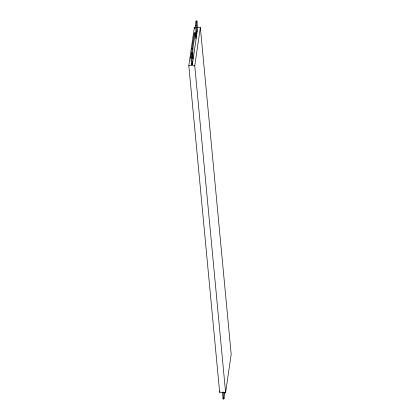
<?xml version="1.0" encoding="UTF-8"?>
<svg xmlns="http://www.w3.org/2000/svg" width="420" height="420" viewBox="0 0 420 420"><rect width="100%" height="100%" fill="white"/><g stroke="black" fill="none" stroke-linecap="round" stroke-linejoin="round"><path stroke-width="0.63" d="M191.877 53.314L192.029 48.83L194.355 32.876L195.206 32.912L195.767 38.866L196.88 31.248L196.313 25.289L196.938 21.032L196.088 21L195.468 25.258L196.03 31.211L195.29 36.293M195.206 32.912L192.875 48.867L192.843 58.921L192.281 52.962L191.431 52.931L190.806 57.188L191.51 64.633L192.36 64.664L197.642 28.476L196.938 21.032M197.369 27.395L200.345 27.515L231.194 354.254L225.603 392.569L219.655 392.332L188.806 65.594L194.397 27.279L196.182 27.347M192.36 64.664L191.657 57.22L192.281 52.962M191.51 64.633L191.698 63.341M225.603 392.569L194.754 65.83L200.345 27.515M219.655 392.332L219.844 391.057M224.317 392.312L224.548 394.742L223.928 399L223.078 398.969L223.256 397.751M224.889 392.401L224.705 393.677L224.59 392.464M195.468 25.258L196.313 25.289M196.03 31.211L196.88 31.248M192.029 48.83L192.875 48.867M190.806 57.188L191.657 57.22M188.806 65.594L194.754 65.83M196.088 21L196.203 22.239M194.397 27.279L194.518 28.581M194.355 32.876L194.465 34.067M191.431 52.931L191.541 54.122M223.272 392.038L223.928 399M222.422 392.002L223.078 398.969"/></g></svg>
